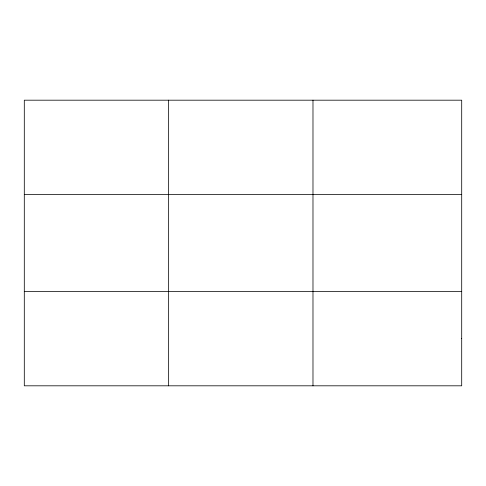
<?xml version="1.0" encoding="UTF-8"?>
<svg xmlns="http://www.w3.org/2000/svg" width="486" height="486" viewBox="0 0 486 486"><rect width="100%" height="100%" fill="white"/><g stroke="black" fill="none" stroke-linecap="round" stroke-linejoin="round"><path stroke-width="0.73" d="M168.642 385.811L168.642 100.189M312.984 385.811L312.984 100.189M24.3 194.443L461.7 194.443M24.3 291.557L461.7 291.557M461.7 338.681L461.7 385.811L24.3 385.811L24.3 100.189L461.7 100.189L461.7 338.681"/></g></svg>
